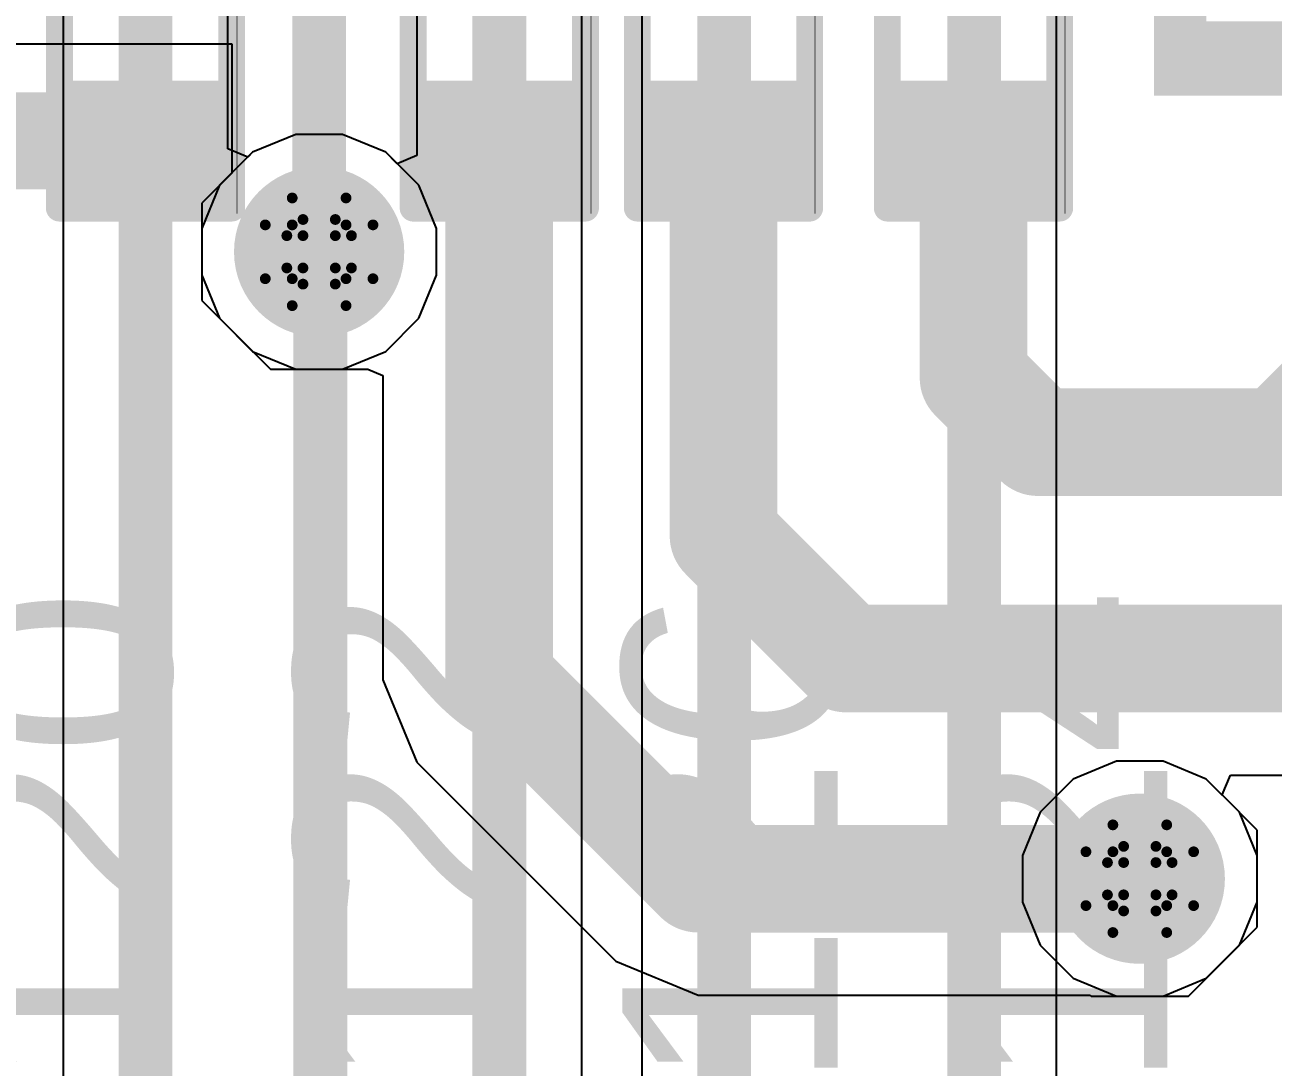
# Model space of a CAD drawing. Header units: inches. Extents: x -4 to 5258, y -4 to 5281.
# Drawn here: x 66.66 to 72.54, y 59.08 to 64 of the extents above; entities that cross this region are included whole.
import ezdxf

# ---------------------------------------------------------------- set-up
doc = ezdxf.new("R2010")
doc.units = ezdxf.units.IN
for name, color, linetype in [('Bottom Layer', 5, 'Continuous'), ('Bottom Solder', 6, 'Continuous'), ('Drill Drawing', 1, 'Continuous'), ('Layer 1', 16, 'Continuous'), ('Layer 2', 76, 'Continuous'), ('Top Layer', 1, 'Continuous'), ('Top Overlay', 2, 'Continuous'), ('Top Paste', 8, 'Continuous'), ('Top Solder', 216, 'Continuous'), ('Via Holes', 16, 'Continuous')]:
    doc.layers.add(name, color=color, linetype=linetype)
doc.styles.add('Arial', font='', dxfattribs={"height": 0.2})
doc.styles.add('Arial Black_Bold', font='', dxfattribs={"height": 0.2})
doc.styles.get('Arial').set_extended_font_data('Arial')
doc.styles.get('Arial Black_Bold').set_extended_font_data('Arial Black', bold=True)

# ---------------------------------------------------------------- blocks, each defined once
blk = doc.blocks.new('R___0402_42')
at = {"layer": 'Top Layer'}
for points in [[(-0.6985, -0.3175), (-0.6985, 0.3175), (-0.2413, 0.3175), (-0.2413, -0.3175)], [(0.2413, -0.3175), (0.2413, 0.3175), (0.6985, 0.3175), (0.6985, -0.3175)]]:
    blk.add_hatch(color=1, dxfattribs=at).paths.add_polyline_path(points)
at = {"layer": 'Top Paste'}
for points in [[(-0.6985, -0.3175), (-0.6985, 0.3175), (-0.2413, 0.3175), (-0.2413, -0.3175)], [(0.2413, -0.3175), (0.2413, 0.3175), (0.6985, 0.3175), (0.6985, -0.3175)]]:
    blk.add_hatch(color=8, dxfattribs=at).paths.add_polyline_path(points)
at = {"layer": 'Top Solder'}
for points in [[(-0.7535, -0.3725), (-0.7535, 0.3725), (-0.1863, 0.3725), (-0.1863, -0.3725)], [(0.1863, -0.3725), (0.1863, 0.3725), (0.7535, 0.3725), (0.7535, -0.3725)]]:
    blk.add_hatch(color=216, dxfattribs=at).paths.add_polyline_path(points)
at = {"layer": 'Top Overlay'}
for points in [[(-0.7874, 0.4064, 0.127, 0.127, 0), (-0.7874, -0.4064, 0.127, 0.127, 0)], [(-0.7874, 0.4064, 0.127, 0.127, 0), (0.7874, 0.4064, 0.127, 0.127, 0)], [(0.7874, 0.4064, 0.127, 0.127, 0), (0.7874, -0.4064, 0.127, 0.127, 0)], [(0.7874, -0.4064, 0.127, 0.127, 0), (-0.7874, -0.4064, 0.127, 0.127, 0)], [(-0.8128, -0.4318, 0.00323, 0.00323, 0), (0.8128, -0.4318, 0.00323, 0.00323, 0)]]:
    blk.add_lwpolyline(points, format="xyseb", dxfattribs=at)
for points in [[(-0.8191, 0.4064, 0.0635, 0.0635, 1), (-0.7556, 0.4064, 0.0635, 0.0635, 1)], [(-0.8191, 0.4064, 0.0635, 0.0635, 1), (-0.7556, 0.4064, 0.0635, 0.0635, 1)], [(0.7556, 0.4064, 0.0635, 0.0635, 1), (0.8191, 0.4064, 0.0635, 0.0635, 1)], [(0.7556, 0.4064, 0.0635, 0.0635, 1), (0.8191, 0.4064, 0.0635, 0.0635, 1)], [(-0.8192, -0.4064, 0.0635, 0.0635, 1), (-0.7557, -0.4064, 0.0635, 0.0635, 1)], [(-0.8192, -0.4064, 0.0635, 0.0635, 1), (-0.7557, -0.4064, 0.0635, 0.0635, 1)], [(0.7556, -0.4064, 0.0635, 0.0635, 1), (0.8191, -0.4064, 0.0635, 0.0635, 1)], [(0.7556, -0.4064, 0.0635, 0.0635, 1), (0.8191, -0.4064, 0.0635, 0.0635, 1)], [(-0.8136, -0.4318, 0.00161, 0.00161, 1), (-0.812, -0.4318, 0.00161, 0.00161, 1)], [(0.812, -0.4318, 0.00161, 0.00161, 1), (0.8136, -0.4318, 0.00161, 0.00161, 1)]]:
    blk.add_lwpolyline(points, format="xyseb", close=True, dxfattribs=at)
blk = doc.blocks.new('R___0402_44')
at = {"layer": 'Top Layer'}
for points in [[(-0.6985, -0.3175), (-0.6985, 0.3175), (-0.2413, 0.3175), (-0.2413, -0.3175)], [(0.2413, -0.3175), (0.2413, 0.3175), (0.6985, 0.3175), (0.6985, -0.3175)]]:
    blk.add_hatch(color=1, dxfattribs=at).paths.add_polyline_path(points)
at = {"layer": 'Top Paste'}
for points in [[(-0.6985, -0.3175), (-0.6985, 0.3175), (-0.2413, 0.3175), (-0.2413, -0.3175)], [(0.2413, -0.3175), (0.2413, 0.3175), (0.6985, 0.3175), (0.6985, -0.3175)]]:
    blk.add_hatch(color=8, dxfattribs=at).paths.add_polyline_path(points)
at = {"layer": 'Top Solder'}
for points in [[(-0.7535, -0.3725), (-0.7535, 0.3725), (-0.1863, 0.3725), (-0.1863, -0.3725)], [(0.1863, -0.3725), (0.1863, 0.3725), (0.7535, 0.3725), (0.7535, -0.3725)]]:
    blk.add_hatch(color=216, dxfattribs=at).paths.add_polyline_path(points)
at = {"layer": 'Top Overlay'}
for points in [[(0.7874, 0.4064, 0.127, 0.127, 0), (-0.7874, 0.4064, 0.127, 0.127, 0)], [(-0.7874, 0.4064, 0.127, 0.127, 0), (-0.7874, -0.4064, 0.127, 0.127, 0)], [(0.7874, 0.4064, 0.127, 0.127, 0), (0.7874, -0.4064, 0.127, 0.127, 0)], [(-0.7874, -0.4064, 0.127, 0.127, 0), (0.7874, -0.4064, 0.127, 0.127, 0)], [(-0.8128, -0.4318, 0.00323, 0.00323, 0), (0.8128, -0.4318, 0.00323, 0.00323, 0)]]:
    blk.add_lwpolyline(points, format="xyseb", dxfattribs=at)
for points in [[(-0.8191, 0.4064, 0.0635, 0.0635, 1), (-0.7556, 0.4064, 0.0635, 0.0635, 1)], [(-0.8191, 0.4064, 0.0635, 0.0635, 1), (-0.7556, 0.4064, 0.0635, 0.0635, 1)], [(0.7557, 0.4064, 0.0635, 0.0635, 1), (0.8192, 0.4064, 0.0635, 0.0635, 1)], [(0.7557, 0.4064, 0.0635, 0.0635, 1), (0.8192, 0.4064, 0.0635, 0.0635, 1)], [(-0.8191, -0.4064, 0.0635, 0.0635, 1), (-0.7556, -0.4064, 0.0635, 0.0635, 1)], [(-0.8191, -0.4064, 0.0635, 0.0635, 1), (-0.7556, -0.4064, 0.0635, 0.0635, 1)], [(0.7556, -0.4064, 0.0635, 0.0635, 1), (0.8191, -0.4064, 0.0635, 0.0635, 1)], [(0.7556, -0.4064, 0.0635, 0.0635, 1), (0.8191, -0.4064, 0.0635, 0.0635, 1)], [(-0.8136, -0.4318, 0.00161, 0.00161, 1), (-0.812, -0.4318, 0.00161, 0.00161, 1)], [(0.812, -0.4318, 0.00161, 0.00161, 1), (0.8136, -0.4318, 0.00161, 0.00161, 1)]]:
    blk.add_lwpolyline(points, format="xyseb", close=True, dxfattribs=at)
blk = doc.blocks.new('R___0402_46')
at = {"layer": 'Top Layer'}
for points in [[(-0.6985, -0.3175), (-0.6985, 0.3175), (-0.2413, 0.3175), (-0.2413, -0.3175)], [(0.2413, -0.3175), (0.2413, 0.3175), (0.6985, 0.3175), (0.6985, -0.3175)]]:
    blk.add_hatch(color=1, dxfattribs=at).paths.add_polyline_path(points)
at = {"layer": 'Top Paste'}
for points in [[(-0.6985, -0.3175), (-0.6985, 0.3175), (-0.2413, 0.3175), (-0.2413, -0.3175)], [(0.2413, -0.3175), (0.2413, 0.3175), (0.6985, 0.3175), (0.6985, -0.3175)]]:
    blk.add_hatch(color=8, dxfattribs=at).paths.add_polyline_path(points)
at = {"layer": 'Top Solder'}
for points in [[(-0.7535, -0.3725), (-0.7535, 0.3725), (-0.1863, 0.3725), (-0.1863, -0.3725)], [(0.1863, -0.3725), (0.1863, 0.3725), (0.7535, 0.3725), (0.7535, -0.3725)]]:
    blk.add_hatch(color=216, dxfattribs=at).paths.add_polyline_path(points)
at = {"layer": 'Top Overlay'}
for points in [[(-0.7874, 0.4064, 0.127, 0.127, 0), (-0.7874, -0.4064, 0.127, 0.127, 0)], [(-0.7874, 0.4064, 0.127, 0.127, 0), (0.7874, 0.4064, 0.127, 0.127, 0)], [(0.7874, 0.4064, 0.127, 0.127, 0), (0.7874, -0.4064, 0.127, 0.127, 0)], [(-0.7874, -0.4064, 0.127, 0.127, 0), (0.7874, -0.4064, 0.127, 0.127, 0)], [(-0.8128, -0.4318, 0.00323, 0.00323, 0), (0.8128, -0.4318, 0.00323, 0.00323, 0)]]:
    blk.add_lwpolyline(points, format="xyseb", dxfattribs=at)
for points in [[(-0.8192, 0.4064, 0.0635, 0.0635, 1), (-0.7557, 0.4064, 0.0635, 0.0635, 1)], [(-0.8192, 0.4064, 0.0635, 0.0635, 1), (-0.7557, 0.4064, 0.0635, 0.0635, 1)], [(0.7556, 0.4064, 0.0635, 0.0635, 1), (0.8191, 0.4064, 0.0635, 0.0635, 1)], [(0.7556, 0.4064, 0.0635, 0.0635, 1), (0.8191, 0.4064, 0.0635, 0.0635, 1)], [(-0.8191, -0.4064, 0.0635, 0.0635, 1), (-0.7556, -0.4064, 0.0635, 0.0635, 1)], [(-0.8191, -0.4064, 0.0635, 0.0635, 1), (-0.7556, -0.4064, 0.0635, 0.0635, 1)], [(0.7556, -0.4064, 0.0635, 0.0635, 1), (0.8191, -0.4064, 0.0635, 0.0635, 1)], [(0.7556, -0.4064, 0.0635, 0.0635, 1), (0.8191, -0.4064, 0.0635, 0.0635, 1)], [(-0.8136, -0.4318, 0.00161, 0.00161, 1), (-0.812, -0.4318, 0.00161, 0.00161, 1)], [(0.812, -0.4318, 0.00161, 0.00161, 1), (0.8136, -0.4318, 0.00161, 0.00161, 1)]]:
    blk.add_lwpolyline(points, format="xyseb", close=True, dxfattribs=at)
blk = doc.blocks.new('R___0402_48')
at = {"layer": 'Top Layer'}
for points in [[(-0.6985, -0.3175), (-0.6985, 0.3175), (-0.2413, 0.3175), (-0.2413, -0.3175)], [(0.2413, -0.3175), (0.2413, 0.3175), (0.6985, 0.3175), (0.6985, -0.3175)]]:
    blk.add_hatch(color=1, dxfattribs=at).paths.add_polyline_path(points)
at = {"layer": 'Top Paste'}
for points in [[(-0.6985, -0.3175), (-0.6985, 0.3175), (-0.2413, 0.3175), (-0.2413, -0.3175)], [(0.2413, -0.3175), (0.2413, 0.3175), (0.6985, 0.3175), (0.6985, -0.3175)]]:
    blk.add_hatch(color=8, dxfattribs=at).paths.add_polyline_path(points)
at = {"layer": 'Top Solder'}
for points in [[(-0.7535, -0.3725), (-0.7535, 0.3725), (-0.1863, 0.3725), (-0.1863, -0.3725)], [(0.1863, -0.3725), (0.1863, 0.3725), (0.7535, 0.3725), (0.7535, -0.3725)]]:
    blk.add_hatch(color=216, dxfattribs=at).paths.add_polyline_path(points)
at = {"layer": 'Top Overlay'}
for points in [[(-0.7874, 0.4064, 0.127, 0.127, 0), (-0.7874, -0.4064, 0.127, 0.127, 0)], [(-0.7874, 0.4064, 0.127, 0.127, 0), (0.7874, 0.4064, 0.127, 0.127, 0)], [(0.7874, 0.4064, 0.127, 0.127, 0), (0.7874, -0.4064, 0.127, 0.127, 0)], [(-0.7874, -0.4064, 0.127, 0.127, 0), (0.7874, -0.4064, 0.127, 0.127, 0)], [(-0.8128, -0.4318, 0.00323, 0.00323, 0), (0.8128, -0.4318, 0.00323, 0.00323, 0)]]:
    blk.add_lwpolyline(points, format="xyseb", dxfattribs=at)
for points in [[(-0.8191, 0.4064, 0.0635, 0.0635, 1), (-0.7556, 0.4064, 0.0635, 0.0635, 1)], [(-0.8191, 0.4064, 0.0635, 0.0635, 1), (-0.7556, 0.4064, 0.0635, 0.0635, 1)], [(0.7556, 0.4064, 0.0635, 0.0635, 1), (0.8191, 0.4064, 0.0635, 0.0635, 1)], [(0.7556, 0.4064, 0.0635, 0.0635, 1), (0.8191, 0.4064, 0.0635, 0.0635, 1)], [(-0.8191, -0.4064, 0.0635, 0.0635, 1), (-0.7556, -0.4064, 0.0635, 0.0635, 1)], [(-0.8191, -0.4064, 0.0635, 0.0635, 1), (-0.7556, -0.4064, 0.0635, 0.0635, 1)], [(0.7557, -0.4064, 0.0635, 0.0635, 1), (0.8192, -0.4064, 0.0635, 0.0635, 1)], [(0.7557, -0.4064, 0.0635, 0.0635, 1), (0.8192, -0.4064, 0.0635, 0.0635, 1)], [(-0.8136, -0.4318, 0.00161, 0.00161, 1), (-0.812, -0.4318, 0.00161, 0.00161, 1)], [(0.812, -0.4318, 0.00161, 0.00161, 1), (0.8136, -0.4318, 0.00161, 0.00161, 1)]]:
    blk.add_lwpolyline(points, format="xyseb", close=True, dxfattribs=at)

msp = doc.modelspace()

# ---------------------------------------------------------------- hatches: boundary and pattern name
at = {"layer": 'Bottom Layer'}
h = msp.add_hatch(color=5, dxfattribs=at)
edge = h.paths.add_edge_path()
edge.add_arc((68.0444, 62.929), 0.3, 0, 360)
h = msp.add_hatch(color=5, dxfattribs=at)
edge = h.paths.add_edge_path()
edge.add_arc((71.9158, 59.9711), 0.3, 0, 360)
at = {"layer": 'Bottom Solder'}
h = msp.add_hatch(color=6, dxfattribs=at)
edge = h.paths.add_edge_path()
edge.add_arc((68.0444, 62.929), 0.4016, 0, 360)
h = msp.add_hatch(color=6, dxfattribs=at)
edge = h.paths.add_edge_path()
edge.add_arc((71.9158, 59.9711), 0.4016, 0, 360)
at = {"layer": 'Layer 1'}
h = msp.add_hatch(color=16, dxfattribs=at)
edge = h.paths.add_edge_path()
edge.add_arc((68.0444, 62.929), 0.3, 0, 360)
h = msp.add_hatch(color=16, dxfattribs=at)
edge = h.paths.add_edge_path()
edge.add_arc((71.9158, 59.9711), 0.3, 0, 360)
at = {"layer": 'Layer 2'}
h = msp.add_hatch(color=76, dxfattribs=at)
edge = h.paths.add_edge_path()
edge.add_arc((68.0444, 62.929), 0.3, 0, 360)
h = msp.add_hatch(color=76, dxfattribs=at)
edge = h.paths.add_edge_path()
edge.add_arc((71.9158, 59.9711), 0.3, 0, 360)
at = {"layer": 'Top Layer'}
for points in [[(69.2081, 63.7343), (68.5731, 63.7343), (68.5731, 63.2242), (69.2081, 63.2242)], [(70.2695, 63.7343), (69.6345, 63.7343), (69.6345, 63.2242), (70.2695, 63.2242)], [(71.4489, 63.7343), (70.8139, 63.7343), (70.8139, 63.2242), (71.4489, 63.2242)], [(66.0879, 63.2242), (67.5429, 63.2242), (67.5429, 63.6814), (66.0879, 63.6814)]]:
    msp.add_hatch(color=1, dxfattribs=at).paths.add_polyline_path(points)
h = msp.add_hatch(color=1, dxfattribs=at)
edge = h.paths.add_edge_path()
edge.add_arc((68.0444, 62.929), 0.3, 0, 360)
h = msp.add_hatch(color=1, dxfattribs=at)
edge = h.paths.add_edge_path()
edge.add_arc((71.9158, 59.9711), 0.3, 0, 360)
at = {"layer": 'Top Solder'}
h = msp.add_hatch(color=216, dxfattribs=at)
edge = h.paths.add_edge_path()
edge.add_arc((68.0444, 62.929), 0.4016, 0, 360)
h = msp.add_hatch(color=216, dxfattribs=at)
edge = h.paths.add_edge_path()
edge.add_arc((71.9158, 59.9711), 0.4016, 0, 360)
at = {"layer": 'Via Holes'}
h = msp.add_hatch(color=7, dxfattribs=at)
edge = h.paths.add_edge_path()
edge.add_arc((68.0444, 62.929), 0.15, 0, 360)
h = msp.add_hatch(color=7, dxfattribs=at)
edge = h.paths.add_edge_path()
edge.add_arc((71.9158, 59.9711), 0.15, 0, 360)

# ---------------------------------------------------------------- linework, layer by layer
at = {"layer": 'Bottom Layer'}
for p, q in [((66.8369, 64.8847), (66.8369, 49.6323)), ((67.6138, 63.4146), (67.6138, 64.8847)), ((68.506, 64.412), (68.506, 63.3837)), ((69.2829, 48.2443), (69.2829, 64.4054)), ((67.9342, 63.483), (67.7306, 63.3986)), ((68.1546, 63.483), (67.9342, 63.483)), ((68.3583, 63.3986), (68.1546, 63.483)), ((67.7077, 63.3757), (67.6138, 63.4146)), ((67.7306, 63.3986), (67.7077, 63.3757)), ((68.4121, 63.3448), (68.3583, 63.3986)), ((68.506, 63.3837), (68.4121, 63.3448)), ((71.8056, 60.5251), (71.602, 60.4407)), ((72.026, 60.5251), (71.8056, 60.5251)), ((72.2296, 60.4407), (72.026, 60.5251)), ((71.602, 60.4407), (71.4461, 60.2849)), ((72.3854, 60.2849), (72.2296, 60.4407)), ((71.4461, 60.2849), (71.3618, 60.0813)), ((72.4698, 60.0813), (72.3854, 60.2849)), ((71.3618, 60.0813), (71.3618, 59.8609)), ((72.4698, 59.8609), (72.4698, 60.0813)), ((71.3618, 59.8609), (71.4461, 59.6573)), ((72.3854, 59.6573), (72.4698, 59.8609)), ((71.4461, 59.6573), (71.602, 59.5014)), ((72.2296, 59.5014), (72.3854, 59.6573)), ((71.602, 59.5014), (71.8056, 59.4171)), ((72.026, 59.4171), (72.2296, 59.5014)), ((71.8056, 59.4171), (72.026, 59.4171))]:
    msp.add_line(p, q, dxfattribs=at)
for points in [[(67.2254, 49.2373, 0.254, 0.254, 0), (67.2254, 65.2797, 0.254, 0.254, 0)], [(68.8944, 47.8493, 0.254, 0.254, 0), (68.8944, 64.7101, 0.254, 0.254, 0)], [(68.0444, 62.929, 0.254, 0.254, 0), (68.0497, 62.9237, 0.254, 0.254, 0)], [(68.0497, 47.1747, 0.254, 0.254, 0), (68.0497, 62.9237, 0.254, 0.254, 0)]]:
    msp.add_lwpolyline(points, format="xyseb", dxfattribs=at)
for points in [[(67.9809, 62.929, 0.127, 0.127, 1), (68.1079, 62.929, 0.127, 0.127, 1)], [(67.9862, 62.9237, 0.127, 0.127, 1), (68.1132, 62.9237, 0.127, 0.127, 1)], [(67.9862, 62.9237, 0.127, 0.127, 1), (68.1132, 62.9237, 0.127, 0.127, 1)]]:
    msp.add_lwpolyline(points, format="xyseb", close=True, dxfattribs=at)
at = {"layer": 'Drill Drawing'}
for points in [[(67.9174, 63.056, 0.0508, 0.0508, 0), (67.9174, 63.183, 0.0508, 0.0508, 0)], [(67.9174, 63.183, 0.0508, 0.0508, 0), (68.1714, 63.183, 0.0508, 0.0508, 0)], [(68.1714, 63.056, 0.0508, 0.0508, 0), (68.1714, 63.183, 0.0508, 0.0508, 0)], [(67.7904, 62.802, 0.0508, 0.0508, 0), (67.7904, 63.056, 0.0508, 0.0508, 0)], [(67.7904, 63.056, 0.0508, 0.0508, 0), (67.9174, 63.056, 0.0508, 0.0508, 0)], [(67.9682, 63.0052, 0.0508, 0.0508, 0), (67.9682, 63.0814, 0.0508, 0.0508, 0)], [(67.9682, 63.0814, 0.0508, 0.0508, 0), (68.1206, 63.0814, 0.0508, 0.0508, 0)], [(68.1206, 63.0052, 0.0508, 0.0508, 0), (68.1206, 63.0814, 0.0508, 0.0508, 0)], [(68.1714, 63.056, 0.0508, 0.0508, 0), (68.2984, 63.056, 0.0508, 0.0508, 0)], [(68.2984, 62.802, 0.0508, 0.0508, 0), (68.2984, 63.056, 0.0508, 0.0508, 0)], [(67.892, 62.8528, 0.0508, 0.0508, 0), (67.892, 63.0052, 0.0508, 0.0508, 0)], [(67.892, 63.0052, 0.0508, 0.0508, 0), (67.9682, 63.0052, 0.0508, 0.0508, 0)], [(68.1206, 63.0052, 0.0508, 0.0508, 0), (68.1968, 63.0052, 0.0508, 0.0508, 0)], [(68.1968, 62.8528, 0.0508, 0.0508, 0), (68.1968, 63.0052, 0.0508, 0.0508, 0)], [(67.7904, 62.802, 0.0508, 0.0508, 0), (67.9174, 62.802, 0.0508, 0.0508, 0)], [(67.892, 62.8528, 0.0508, 0.0508, 0), (67.9682, 62.8528, 0.0508, 0.0508, 0)], [(67.9174, 62.675, 0.0508, 0.0508, 0), (67.9174, 62.802, 0.0508, 0.0508, 0)], [(67.9682, 62.7766, 0.0508, 0.0508, 0), (67.9682, 62.8528, 0.0508, 0.0508, 0)], [(68.1206, 62.8528, 0.0508, 0.0508, 0), (68.1968, 62.8528, 0.0508, 0.0508, 0)], [(68.1206, 62.7766, 0.0508, 0.0508, 0), (68.1206, 62.8528, 0.0508, 0.0508, 0)], [(68.1714, 62.802, 0.0508, 0.0508, 0), (68.2984, 62.802, 0.0508, 0.0508, 0)], [(68.1714, 62.675, 0.0508, 0.0508, 0), (68.1714, 62.802, 0.0508, 0.0508, 0)], [(67.9682, 62.7766, 0.0508, 0.0508, 0), (68.1206, 62.7766, 0.0508, 0.0508, 0)], [(67.9174, 62.675, 0.0508, 0.0508, 0), (68.1714, 62.675, 0.0508, 0.0508, 0)], [(71.7888, 60.0981, 0.0508, 0.0508, 0), (71.7888, 60.2251, 0.0508, 0.0508, 0)], [(71.7888, 60.2251, 0.0508, 0.0508, 0), (72.0428, 60.2251, 0.0508, 0.0508, 0)], [(72.0428, 60.0981, 0.0508, 0.0508, 0), (72.0428, 60.2251, 0.0508, 0.0508, 0)], [(71.6618, 59.8441, 0.0508, 0.0508, 0), (71.6618, 60.0981, 0.0508, 0.0508, 0)], [(71.6618, 60.0981, 0.0508, 0.0508, 0), (71.7888, 60.0981, 0.0508, 0.0508, 0)], [(71.8396, 60.0473, 0.0508, 0.0508, 0), (71.8396, 60.1235, 0.0508, 0.0508, 0)], [(71.8396, 60.1235, 0.0508, 0.0508, 0), (71.992, 60.1235, 0.0508, 0.0508, 0)], [(71.992, 60.0473, 0.0508, 0.0508, 0), (71.992, 60.1235, 0.0508, 0.0508, 0)], [(72.0428, 60.0981, 0.0508, 0.0508, 0), (72.1698, 60.0981, 0.0508, 0.0508, 0)], [(72.1698, 59.8441, 0.0508, 0.0508, 0), (72.1698, 60.0981, 0.0508, 0.0508, 0)], [(71.7634, 59.8949, 0.0508, 0.0508, 0), (71.7634, 60.0473, 0.0508, 0.0508, 0)], [(71.7634, 60.0473, 0.0508, 0.0508, 0), (71.8396, 60.0473, 0.0508, 0.0508, 0)], [(71.992, 60.0473, 0.0508, 0.0508, 0), (72.0682, 60.0473, 0.0508, 0.0508, 0)], [(72.0682, 59.8949, 0.0508, 0.0508, 0), (72.0682, 60.0473, 0.0508, 0.0508, 0)], [(71.7634, 59.8949, 0.0508, 0.0508, 0), (71.8396, 59.8949, 0.0508, 0.0508, 0)], [(71.8396, 59.8187, 0.0508, 0.0508, 0), (71.8396, 59.8949, 0.0508, 0.0508, 0)], [(71.992, 59.8949, 0.0508, 0.0508, 0), (72.0682, 59.8949, 0.0508, 0.0508, 0)], [(71.992, 59.8187, 0.0508, 0.0508, 0), (71.992, 59.8949, 0.0508, 0.0508, 0)], [(71.6618, 59.8441, 0.0508, 0.0508, 0), (71.7888, 59.8441, 0.0508, 0.0508, 0)], [(71.7888, 59.7171, 0.0508, 0.0508, 0), (71.7888, 59.8441, 0.0508, 0.0508, 0)], [(71.8396, 59.8187, 0.0508, 0.0508, 0), (71.992, 59.8187, 0.0508, 0.0508, 0)], [(72.0428, 59.8441, 0.0508, 0.0508, 0), (72.1698, 59.8441, 0.0508, 0.0508, 0)], [(72.0428, 59.7171, 0.0508, 0.0508, 0), (72.0428, 59.8441, 0.0508, 0.0508, 0)], [(71.7888, 59.7171, 0.0508, 0.0508, 0), (72.0428, 59.7171, 0.0508, 0.0508, 0)]]:
    msp.add_lwpolyline(points, format="xyseb", dxfattribs=at)
for points in [[(67.9047, 63.183, 0.0254, 0.0254, 1), (67.9301, 63.183, 0.0254, 0.0254, 1)], [(67.9047, 63.183, 0.0254, 0.0254, 1), (67.9301, 63.183, 0.0254, 0.0254, 1)], [(68.1587, 63.183, 0.0254, 0.0254, 1), (68.1841, 63.183, 0.0254, 0.0254, 1)], [(68.1587, 63.183, 0.0254, 0.0254, 1), (68.1841, 63.183, 0.0254, 0.0254, 1)], [(67.7777, 63.056, 0.0254, 0.0254, 1), (67.8031, 63.056, 0.0254, 0.0254, 1)], [(67.7777, 63.056, 0.0254, 0.0254, 1), (67.8031, 63.056, 0.0254, 0.0254, 1)], [(67.9047, 63.056, 0.0254, 0.0254, 1), (67.9301, 63.056, 0.0254, 0.0254, 1)], [(67.9047, 63.056, 0.0254, 0.0254, 1), (67.9301, 63.056, 0.0254, 0.0254, 1)], [(67.9555, 63.0814, 0.0254, 0.0254, 1), (67.9809, 63.0814, 0.0254, 0.0254, 1)], [(67.9555, 63.0814, 0.0254, 0.0254, 1), (67.9809, 63.0814, 0.0254, 0.0254, 1)], [(68.1079, 63.0814, 0.0254, 0.0254, 1), (68.1333, 63.0814, 0.0254, 0.0254, 1)], [(68.1079, 63.0814, 0.0254, 0.0254, 1), (68.1333, 63.0814, 0.0254, 0.0254, 1)], [(68.1587, 63.056, 0.0254, 0.0254, 1), (68.1841, 63.056, 0.0254, 0.0254, 1)], [(68.1587, 63.056, 0.0254, 0.0254, 1), (68.1841, 63.056, 0.0254, 0.0254, 1)], [(68.2857, 63.056, 0.0254, 0.0254, 1), (68.3111, 63.056, 0.0254, 0.0254, 1)], [(68.2857, 63.056, 0.0254, 0.0254, 1), (68.3111, 63.056, 0.0254, 0.0254, 1)], [(67.8793, 63.0052, 0.0254, 0.0254, 1), (67.9047, 63.0052, 0.0254, 0.0254, 1)], [(67.8793, 63.0052, 0.0254, 0.0254, 1), (67.9047, 63.0052, 0.0254, 0.0254, 1)], [(67.9555, 63.0052, 0.0254, 0.0254, 1), (67.9809, 63.0052, 0.0254, 0.0254, 1)], [(67.9555, 63.0052, 0.0254, 0.0254, 1), (67.9809, 63.0052, 0.0254, 0.0254, 1)], [(68.1079, 63.0052, 0.0254, 0.0254, 1), (68.1333, 63.0052, 0.0254, 0.0254, 1)], [(68.1079, 63.0052, 0.0254, 0.0254, 1), (68.1333, 63.0052, 0.0254, 0.0254, 1)], [(68.1841, 63.0052, 0.0254, 0.0254, 1), (68.2095, 63.0052, 0.0254, 0.0254, 1)], [(68.1841, 63.0052, 0.0254, 0.0254, 1), (68.2095, 63.0052, 0.0254, 0.0254, 1)], [(67.7777, 62.802, 0.0254, 0.0254, 1), (67.8031, 62.802, 0.0254, 0.0254, 1)], [(67.7777, 62.802, 0.0254, 0.0254, 1), (67.8031, 62.802, 0.0254, 0.0254, 1)], [(67.8793, 62.8528, 0.0254, 0.0254, 1), (67.9047, 62.8528, 0.0254, 0.0254, 1)], [(67.8793, 62.8528, 0.0254, 0.0254, 1), (67.9047, 62.8528, 0.0254, 0.0254, 1)], [(67.9047, 62.802, 0.0254, 0.0254, 1), (67.9301, 62.802, 0.0254, 0.0254, 1)], [(67.9047, 62.802, 0.0254, 0.0254, 1), (67.9301, 62.802, 0.0254, 0.0254, 1)], [(67.9555, 62.8528, 0.0254, 0.0254, 1), (67.9809, 62.8528, 0.0254, 0.0254, 1)], [(67.9555, 62.8528, 0.0254, 0.0254, 1), (67.9809, 62.8528, 0.0254, 0.0254, 1)], [(68.1079, 62.8528, 0.0254, 0.0254, 1), (68.1333, 62.8528, 0.0254, 0.0254, 1)], [(68.1079, 62.8528, 0.0254, 0.0254, 1), (68.1333, 62.8528, 0.0254, 0.0254, 1)], [(68.1587, 62.802, 0.0254, 0.0254, 1), (68.1841, 62.802, 0.0254, 0.0254, 1)], [(68.1587, 62.802, 0.0254, 0.0254, 1), (68.1841, 62.802, 0.0254, 0.0254, 1)], [(68.1841, 62.8528, 0.0254, 0.0254, 1), (68.2095, 62.8528, 0.0254, 0.0254, 1)], [(68.1841, 62.8528, 0.0254, 0.0254, 1), (68.2095, 62.8528, 0.0254, 0.0254, 1)], [(68.2857, 62.802, 0.0254, 0.0254, 1), (68.3111, 62.802, 0.0254, 0.0254, 1)], [(68.2857, 62.802, 0.0254, 0.0254, 1), (68.3111, 62.802, 0.0254, 0.0254, 1)], [(67.9555, 62.7766, 0.0254, 0.0254, 1), (67.9809, 62.7766, 0.0254, 0.0254, 1)], [(67.9555, 62.7766, 0.0254, 0.0254, 1), (67.9809, 62.7766, 0.0254, 0.0254, 1)], [(68.1079, 62.7766, 0.0254, 0.0254, 1), (68.1333, 62.7766, 0.0254, 0.0254, 1)], [(68.1079, 62.7766, 0.0254, 0.0254, 1), (68.1333, 62.7766, 0.0254, 0.0254, 1)], [(67.9047, 62.675, 0.0254, 0.0254, 1), (67.9301, 62.675, 0.0254, 0.0254, 1)], [(67.9047, 62.675, 0.0254, 0.0254, 1), (67.9301, 62.675, 0.0254, 0.0254, 1)], [(68.1587, 62.675, 0.0254, 0.0254, 1), (68.1841, 62.675, 0.0254, 0.0254, 1)], [(68.1587, 62.675, 0.0254, 0.0254, 1), (68.1841, 62.675, 0.0254, 0.0254, 1)], [(71.7761, 60.2251, 0.0254, 0.0254, 1), (71.8015, 60.2251, 0.0254, 0.0254, 1)], [(71.7761, 60.2251, 0.0254, 0.0254, 1), (71.8015, 60.2251, 0.0254, 0.0254, 1)], [(72.0301, 60.2251, 0.0254, 0.0254, 1), (72.0555, 60.2251, 0.0254, 0.0254, 1)], [(72.0301, 60.2251, 0.0254, 0.0254, 1), (72.0555, 60.2251, 0.0254, 0.0254, 1)], [(71.6491, 60.0981, 0.0254, 0.0254, 1), (71.6745, 60.0981, 0.0254, 0.0254, 1)], [(71.6491, 60.0981, 0.0254, 0.0254, 1), (71.6745, 60.0981, 0.0254, 0.0254, 1)], [(71.7761, 60.0981, 0.0254, 0.0254, 1), (71.8015, 60.0981, 0.0254, 0.0254, 1)], [(71.7761, 60.0981, 0.0254, 0.0254, 1), (71.8015, 60.0981, 0.0254, 0.0254, 1)], [(71.8269, 60.1235, 0.0254, 0.0254, 1), (71.8523, 60.1235, 0.0254, 0.0254, 1)], [(71.8269, 60.1235, 0.0254, 0.0254, 1), (71.8523, 60.1235, 0.0254, 0.0254, 1)], [(71.9793, 60.1235, 0.0254, 0.0254, 1), (72.0047, 60.1235, 0.0254, 0.0254, 1)], [(71.9793, 60.1235, 0.0254, 0.0254, 1), (72.0047, 60.1235, 0.0254, 0.0254, 1)], [(72.0301, 60.0981, 0.0254, 0.0254, 1), (72.0555, 60.0981, 0.0254, 0.0254, 1)], [(72.0301, 60.0981, 0.0254, 0.0254, 1), (72.0555, 60.0981, 0.0254, 0.0254, 1)], [(72.1571, 60.0981, 0.0254, 0.0254, 1), (72.1825, 60.0981, 0.0254, 0.0254, 1)], [(72.1571, 60.0981, 0.0254, 0.0254, 1), (72.1825, 60.0981, 0.0254, 0.0254, 1)], [(71.7507, 60.0473, 0.0254, 0.0254, 1), (71.7761, 60.0473, 0.0254, 0.0254, 1)], [(71.7507, 60.0473, 0.0254, 0.0254, 1), (71.7761, 60.0473, 0.0254, 0.0254, 1)], [(71.8269, 60.0473, 0.0254, 0.0254, 1), (71.8523, 60.0473, 0.0254, 0.0254, 1)], [(71.8269, 60.0473, 0.0254, 0.0254, 1), (71.8523, 60.0473, 0.0254, 0.0254, 1)], [(71.9793, 60.0473, 0.0254, 0.0254, 1), (72.0047, 60.0473, 0.0254, 0.0254, 1)], [(71.9793, 60.0473, 0.0254, 0.0254, 1), (72.0047, 60.0473, 0.0254, 0.0254, 1)], [(72.0555, 60.0473, 0.0254, 0.0254, 1), (72.0809, 60.0473, 0.0254, 0.0254, 1)], [(72.0555, 60.0473, 0.0254, 0.0254, 1), (72.0809, 60.0473, 0.0254, 0.0254, 1)], [(71.7507, 59.8949, 0.0254, 0.0254, 1), (71.7761, 59.8949, 0.0254, 0.0254, 1)], [(71.7507, 59.8949, 0.0254, 0.0254, 1), (71.7761, 59.8949, 0.0254, 0.0254, 1)], [(71.8269, 59.8949, 0.0254, 0.0254, 1), (71.8523, 59.8949, 0.0254, 0.0254, 1)], [(71.8269, 59.8949, 0.0254, 0.0254, 1), (71.8523, 59.8949, 0.0254, 0.0254, 1)], [(71.9793, 59.8949, 0.0254, 0.0254, 1), (72.0047, 59.8949, 0.0254, 0.0254, 1)], [(71.9793, 59.8949, 0.0254, 0.0254, 1), (72.0047, 59.8949, 0.0254, 0.0254, 1)], [(72.0555, 59.8949, 0.0254, 0.0254, 1), (72.0809, 59.8949, 0.0254, 0.0254, 1)], [(72.0555, 59.8949, 0.0254, 0.0254, 1), (72.0809, 59.8949, 0.0254, 0.0254, 1)], [(71.6491, 59.8441, 0.0254, 0.0254, 1), (71.6745, 59.8441, 0.0254, 0.0254, 1)], [(71.6491, 59.8441, 0.0254, 0.0254, 1), (71.6745, 59.8441, 0.0254, 0.0254, 1)], [(71.7761, 59.8441, 0.0254, 0.0254, 1), (71.8015, 59.8441, 0.0254, 0.0254, 1)], [(71.7761, 59.8441, 0.0254, 0.0254, 1), (71.8015, 59.8441, 0.0254, 0.0254, 1)], [(71.8269, 59.8187, 0.0254, 0.0254, 1), (71.8523, 59.8187, 0.0254, 0.0254, 1)], [(71.8269, 59.8187, 0.0254, 0.0254, 1), (71.8523, 59.8187, 0.0254, 0.0254, 1)], [(71.9793, 59.8187, 0.0254, 0.0254, 1), (72.0047, 59.8187, 0.0254, 0.0254, 1)], [(71.9793, 59.8187, 0.0254, 0.0254, 1), (72.0047, 59.8187, 0.0254, 0.0254, 1)], [(72.0301, 59.8441, 0.0254, 0.0254, 1), (72.0555, 59.8441, 0.0254, 0.0254, 1)], [(72.0301, 59.8441, 0.0254, 0.0254, 1), (72.0555, 59.8441, 0.0254, 0.0254, 1)], [(72.1571, 59.8441, 0.0254, 0.0254, 1), (72.1825, 59.8441, 0.0254, 0.0254, 1)], [(72.1571, 59.8441, 0.0254, 0.0254, 1), (72.1825, 59.8441, 0.0254, 0.0254, 1)], [(71.7761, 59.7171, 0.0254, 0.0254, 1), (71.8015, 59.7171, 0.0254, 0.0254, 1)], [(71.7761, 59.7171, 0.0254, 0.0254, 1), (71.8015, 59.7171, 0.0254, 0.0254, 1)], [(72.0301, 59.7171, 0.0254, 0.0254, 1), (72.0555, 59.7171, 0.0254, 0.0254, 1)], [(72.0301, 59.7171, 0.0254, 0.0254, 1), (72.0555, 59.7171, 0.0254, 0.0254, 1)]]:
    msp.add_lwpolyline(points, format="xyseb", close=True, dxfattribs=at)
at = {"layer": 'Layer 1'}
for p, q in [((67.9342, 63.483), (67.7306, 63.3986)), ((68.1546, 63.483), (67.9342, 63.483)), ((68.3583, 63.3986), (68.1546, 63.483)), ((67.7306, 63.3986), (67.5748, 63.2428)), ((68.5141, 63.2428), (68.3583, 63.3986)), ((67.5748, 63.2428), (67.4904, 63.0392)), ((68.5984, 63.0392), (68.5141, 63.2428)), ((67.4904, 63.0392), (67.4904, 62.8188)), ((68.5984, 62.8188), (68.5984, 63.0392)), ((67.4904, 62.8188), (67.5748, 62.6152)), ((68.5141, 62.6152), (68.5984, 62.8188)), ((67.5748, 62.6152), (67.7306, 62.4593)), ((68.3583, 62.4593), (68.5141, 62.6152)), ((67.7306, 62.4593), (67.9342, 62.375)), ((68.1546, 62.375), (68.3583, 62.4593)), ((67.9342, 62.375), (68.1546, 62.375)), ((71.8056, 60.5251), (71.602, 60.4407)), ((72.026, 60.5251), (71.8056, 60.5251)), ((72.2296, 60.4407), (72.026, 60.5251)), ((71.602, 60.4407), (71.4461, 60.2849)), ((72.3854, 60.2849), (72.2296, 60.4407)), ((71.4461, 60.2849), (71.3618, 60.0813)), ((72.4698, 60.0813), (72.3854, 60.2849)), ((71.3618, 60.0813), (71.3618, 59.8609)), ((72.4698, 59.8609), (72.4698, 60.0813)), ((71.3618, 59.8609), (71.4461, 59.6573)), ((72.3854, 59.6573), (72.4698, 59.8609)), ((71.4461, 59.6573), (71.602, 59.5014)), ((72.2296, 59.5014), (72.3854, 59.6573)), ((71.602, 59.5014), (71.8056, 59.4171)), ((72.026, 59.4171), (72.2296, 59.5014)), ((71.8056, 59.4171), (72.026, 59.4171))]:
    msp.add_line(p, q, dxfattribs=at)
at = {"layer": 'Layer 2'}
for p, q in [((69.5668, 64.4087), (69.5668, 45.9207)), ((71.5232, 45.3303), (71.5232, 64.4087)), ((67.9342, 63.483), (67.7306, 63.3986)), ((68.1546, 63.483), (67.9342, 63.483)), ((68.3583, 63.3986), (68.1546, 63.483)), ((67.7306, 63.3986), (67.5748, 63.2428)), ((68.5141, 63.2428), (68.3583, 63.3986)), ((67.5748, 63.2428), (67.4904, 63.0392)), ((68.5984, 63.0392), (68.5141, 63.2428)), ((67.4904, 63.0392), (67.4904, 62.8188)), ((68.5984, 62.8188), (68.5984, 63.0392)), ((67.4904, 62.8188), (67.5748, 62.6152)), ((68.5141, 62.6152), (68.5984, 62.8188)), ((67.5748, 62.6152), (67.7306, 62.4593)), ((68.3583, 62.4593), (68.5141, 62.6152)), ((67.7306, 62.4593), (67.9342, 62.375)), ((68.1546, 62.375), (68.3583, 62.4593)), ((67.9342, 62.375), (68.1546, 62.375))]:
    msp.add_line(p, q, dxfattribs=at)
for points in [[(69.9553, 45.7598, 0.254, 0.254, 0), (69.9553, 64.8037, 0.254, 0.254, 0)], [(71.1347, 45.3303, 0.254, 0.254, 0), (71.1347, 64.8037, 0.254, 0.254, 0)]]:
    msp.add_lwpolyline(points, format="xyseb", dxfattribs=at)
at = {"layer": 'Top Layer'}
for p, q in [((65.7972, 63.91), (67.6321, 63.91)), ((67.6321, 63.91), (67.6321, 63.3)), ((67.6321, 63.3), (67.4904, 63.1584)), ((67.4904, 63.1584), (67.4904, 62.6995)), ((67.4904, 62.6995), (67.815, 62.375)), ((67.815, 62.375), (68.2739, 62.375)), ((68.2739, 62.375), (68.3446, 62.3457)), ((68.3446, 62.3457), (68.3446, 60.9096)), ((68.3446, 60.9096), (68.5056, 60.5208)), ((68.5056, 60.5208), (69.4442, 59.5823)), ((72.3043, 60.366), (72.3432, 60.4599)), ((72.3432, 60.4599), (74.2477, 60.4599)), ((72.4698, 60.2005), (72.3043, 60.366)), ((72.4698, 59.7416), (72.4698, 60.2005)), ((72.1452, 59.4171), (72.4698, 59.7416)), ((69.4442, 59.5823), (69.833, 59.4212)), ((69.833, 59.4212), (71.6822, 59.4212)), ((71.6822, 59.4212), (71.6863, 59.4171)), ((71.6863, 59.4171), (72.1452, 59.4171))]:
    msp.add_line(p, q, dxfattribs=at)
for points in [[(68.0444, 62.929, 0.254, 0.254, 0), (68.0444, 65.4139, 0.254, 0.254, 0)], [(68.8944, 63.4528, 0.508, 0.508, 0), (68.8944, 63.4782, 0.508, 0.508, 0)], [(68.8944, 60.9096, 0.508, 0.508, 0), (68.8944, 63.4528, 0.508, 0.508, 0)], [(69.952, 61.5894, 0.508, 0.508, 0), (69.952, 63.4782, 0.508, 0.508, 0)], [(71.1314, 62.3356, 0.508, 0.508, 0), (71.1314, 63.4528, 0.508, 0.508, 0)], [(71.1314, 62.3356, 0.508, 0.508, 0), (71.4361, 62.0309, 0.508, 0.508, 0)], [(72.5754, 62.0309, 0.508, 0.508, 0), (72.873, 62.3284, 0.508, 0.508, 0)], [(71.4361, 62.0309, 0.508, 0.508, 0), (72.5754, 62.0309, 0.508, 0.508, 0)], [(69.952, 61.5894, 0.508, 0.508, 0), (70.5316, 61.0098, 0.508, 0.508, 0)], [(70.5316, 61.0098, 0.508, 0.508, 0), (74.2477, 61.0098, 0.508, 0.508, 0)], [(68.8944, 60.9096, 0.508, 0.508, 0), (69.833, 59.9711, 0.508, 0.508, 0)], [(69.833, 59.9711, 0.508, 0.508, 0), (71.9158, 59.9711, 0.508, 0.508, 0)]]:
    msp.add_lwpolyline(points, format="xyseb", dxfattribs=at)
for points in [[(68.7674, 63.4782, 0.254, 0.254, 1), (69.0214, 63.4782, 0.254, 0.254, 1)], [(68.7674, 63.4528, 0.254, 0.254, 1), (69.0214, 63.4528, 0.254, 0.254, 1)], [(68.7674, 63.4528, 0.254, 0.254, 1), (69.0214, 63.4528, 0.254, 0.254, 1)], [(69.825, 63.4782, 0.254, 0.254, 1), (70.079, 63.4782, 0.254, 0.254, 1)], [(71.0044, 63.4528, 0.254, 0.254, 1), (71.2584, 63.4528, 0.254, 0.254, 1)], [(67.9809, 62.929, 0.127, 0.127, 1), (68.1079, 62.929, 0.127, 0.127, 1)], [(71.0044, 62.3356, 0.254, 0.254, 1), (71.2584, 62.3356, 0.254, 0.254, 1)], [(71.0044, 62.3356, 0.254, 0.254, 1), (71.2584, 62.3356, 0.254, 0.254, 1)], [(71.3091, 62.0309, 0.254, 0.254, 1), (71.5631, 62.0309, 0.254, 0.254, 1)], [(71.3091, 62.0309, 0.254, 0.254, 1), (71.5631, 62.0309, 0.254, 0.254, 1)], [(72.4484, 62.0309, 0.254, 0.254, 1), (72.7024, 62.0309, 0.254, 0.254, 1)], [(72.4484, 62.0309, 0.254, 0.254, 1), (72.7024, 62.0309, 0.254, 0.254, 1)], [(69.825, 61.5894, 0.254, 0.254, 1), (70.079, 61.5894, 0.254, 0.254, 1)], [(69.825, 61.5894, 0.254, 0.254, 1), (70.079, 61.5894, 0.254, 0.254, 1)], [(70.4046, 61.0098, 0.254, 0.254, 1), (70.6586, 61.0098, 0.254, 0.254, 1)], [(70.4046, 61.0098, 0.254, 0.254, 1), (70.6586, 61.0098, 0.254, 0.254, 1)], [(68.7674, 60.9096, 0.254, 0.254, 1), (69.0214, 60.9096, 0.254, 0.254, 1)], [(68.7674, 60.9096, 0.254, 0.254, 1), (69.0214, 60.9096, 0.254, 0.254, 1)], [(69.706, 59.9711, 0.254, 0.254, 1), (69.96, 59.9711, 0.254, 0.254, 1)], [(69.706, 59.9711, 0.254, 0.254, 1), (69.96, 59.9711, 0.254, 0.254, 1)], [(71.7888, 59.9711, 0.254, 0.254, 1), (72.0428, 59.9711, 0.254, 0.254, 1)]]:
    msp.add_lwpolyline(points, format="xyseb", close=True, dxfattribs=at)

# ---------------------------------------------------------------- block references
at = {"rotation": 90}
for name, p in [('R___0402_48', (67.2254, 63.9227)), ('R___0402_46', (68.8944, 63.9227)), ('R___0402_42', (69.952, 63.9227)), ('R___0402_44', (71.1314, 63.9227))]:
    msp.add_blockref(name, p, dxfattribs=at)

# ---------------------------------------------------------------- texts
at = {"layer": 'Top Overlay'}
for s, height, style, p in [('FAULT', 1.524, 'Arial Black_Bold', (73.5069, 63.5029)), ('R124', 1.016, 'Arial', (72.0456, 57.9469)), ('R120', 1.016, 'Arial', (67.3458, 57.9469)), ('R122', 1.016, 'Arial', (68.9429, 57.9469)), ('R126', 1.016, 'Arial', (70.4911, 57.9469))]:
    msp.add_text(s, height=height, rotation=90, dxfattribs=dict(at, style=style)).set_placement(p)

doc.saveas('drawing.dxf')
